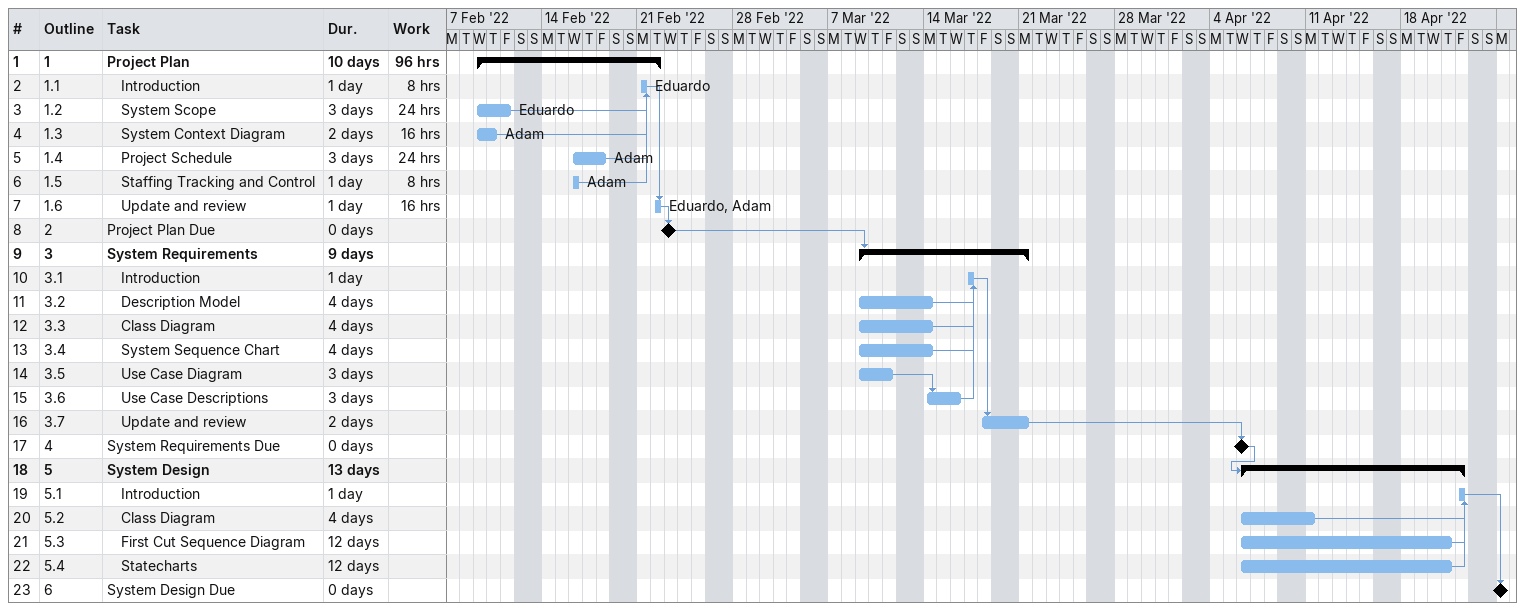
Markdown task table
| ID | WBS | Task | Duration | Start | Finish | Predecessors | Resources | Work (h) |
|---|---|---|---|---|---|---|---|---|
| 1 | 1 | **Project Plan** | 10d | 2022-02-09 | 2022-02-22 |  |  | 96 |
| 2 | 1.1 | Introduction | 1d | 2022-02-21 | 2022-02-21 | 3, 4, 5, 6 | Eduardo | 8 |
| 3 | 1.2 | System Scope | 3d | 2022-02-09 | 2022-02-11 |  | Eduardo | 24 |
| 4 | 1.3 | System Context Diagram | 2d | 2022-02-09 | 2022-02-10 |  | Adam | 16 |
| 5 | 1.4 | Project Schedule | 3d | 2022-02-16 | 2022-02-18 |  | Adam | 24 |
| 6 | 1.5 | Staffing Tracking and Control | 1d | 2022-02-16 | 2022-02-16 |  | Adam | 8 |
| 7 | 1.6 | Update and review | 1d | 2022-02-22 | 2022-02-22 | 2 | Eduardo, Adam | 16 |
| 8 | 2 | Project Plan Due | 0d | 2022-02-23 | 2022-02-23 | 7 |  |  |
| 9 | 3 | **System Requirements** | 9d | 2022-03-09 | 2022-03-21 | 8 |  |  |
| 10 | 3.1 | Introduction | 1d | 2022-03-17 | 2022-03-17 | 11, 12, 13, 15 |  |  |
| 11 | 3.2 | Description Model | 4d | 2022-03-09 | 2022-03-14 |  |  |  |
| 12 | 3.3 | Class Diagram | 4d | 2022-03-09 | 2022-03-14 |  |  |  |
| 13 | 3.4 | System Sequence Chart | 4d | 2022-03-09 | 2022-03-14 |  |  |  |
| 14 | 3.5 | Use Case Diagram | 3d | 2022-03-09 | 2022-03-11 |  |  |  |
| 15 | 3.6 | Use Case Descriptions | 3d | 2022-03-14 | 2022-03-16 | 14 |  |  |
| 16 | 3.7 | Update and review | 2d | 2022-03-18 | 2022-03-21 | 10 |  |  |
| 17 | 4 | System Requirements Due | 0d | 2022-04-06 | 2022-04-06 | 16 |  |  |
| 18 | 5 | **System Design** | 13d | 2022-04-06 | 2022-04-22 | 17 |  |  |
| 19 | 5.1 | Introduction | 1d | 2022-04-22 | 2022-04-22 | 20, 21, 22 |  |  |
| 20 | 5.2 | Class Diagram | 4d | 2022-04-06 | 2022-04-11 |  |  |  |
| 21 | 5.3 | First Cut Sequence Diagram | 12d | 2022-04-06 | 2022-04-21 |  |  |  |
| 22 | 5.4 | Statecharts | 12d | 2022-04-06 | 2022-04-21 |  |  |  |
| 23 | 6 | System Design Due | 0d | 2022-04-25 | 2022-04-25 | 19 |  |  |
